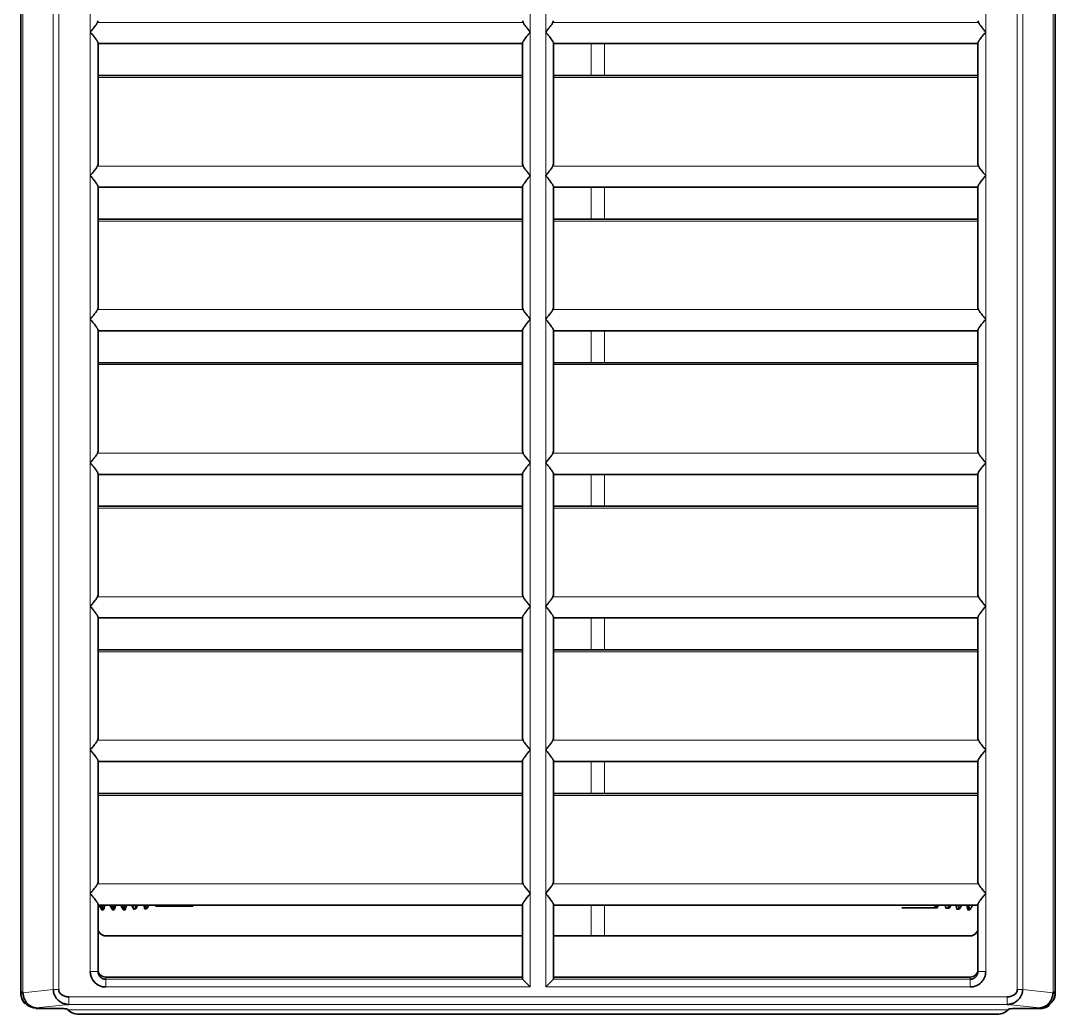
# Model space of a CAD drawing. Header units: inches. Extents: x -1096 to 3103, y -191 to 3207.
# Drawn here: x 294.7 to 361.7, y 1251.4 to 1315.7 of the extents above; entities that cross this region are included whole.
import ezdxf

# ---------------------------------------------------------------- set-up
doc = ezdxf.new("R2010")
doc.units = ezdxf.units.IN

msp = doc.modelspace()

# ---------------------------------------------------------------- linework, layer by layer
at = {"lineweight": 35}
for p, q in [((294.695, 1364.281), (294.695, 1252.808)), ((361.713, 1252.808), (361.713, 1364.281)), ((299.704, 1306.443), (299.704, 1314.3)), ((299.704, 1314.257), (327.204, 1314.257)), ((327.204, 1306.443), (327.204, 1314.3)), ((329.204, 1314.3), (329.204, 1306.443)), ((329.204, 1314.257), (356.704, 1314.257)), ((356.704, 1314.3), (356.704, 1306.443)), ((327.204, 1312.191), (299.704, 1312.191)), ((356.704, 1312.191), (329.204, 1312.191)), ((299.704, 1297.143), (299.704, 1305)), ((299.704, 1304.957), (327.204, 1304.957)), ((327.204, 1297.143), (327.204, 1305)), ((329.204, 1305), (329.204, 1297.143)), ((329.204, 1304.957), (356.704, 1304.957)), ((356.704, 1305), (356.704, 1297.143)), ((327.204, 1302.891), (299.704, 1302.891)), ((356.704, 1302.891), (329.204, 1302.891)), ((299.704, 1287.843), (299.704, 1295.7)), ((299.704, 1295.657), (327.204, 1295.657)), ((327.204, 1287.843), (327.204, 1295.7)), ((329.204, 1295.7), (329.204, 1287.843)), ((329.204, 1295.657), (356.704, 1295.657)), ((356.704, 1295.7), (356.704, 1287.843)), ((327.204, 1293.591), (299.704, 1293.591)), ((356.704, 1293.591), (329.204, 1293.591)), ((299.704, 1278.543), (299.704, 1286.4)), ((299.704, 1286.357), (327.204, 1286.357)), ((327.204, 1278.543), (327.204, 1286.4)), ((329.204, 1286.4), (329.204, 1278.543)), ((329.204, 1286.357), (356.704, 1286.357)), ((356.704, 1286.4), (356.704, 1278.543)), ((327.204, 1284.291), (299.704, 1284.291)), ((356.704, 1284.291), (329.204, 1284.291)), ((299.704, 1269.243), (299.704, 1277.1)), ((299.704, 1277.057), (327.204, 1277.057)), ((327.204, 1269.243), (327.204, 1277.1)), ((329.204, 1277.1), (329.204, 1269.243)), ((329.204, 1277.057), (356.704, 1277.057)), ((356.704, 1277.1), (356.704, 1269.243)), ((327.204, 1274.991), (299.704, 1274.991)), ((356.704, 1274.991), (329.204, 1274.991)), ((299.704, 1259.943), (299.704, 1267.8)), ((299.704, 1267.757), (327.204, 1267.757)), ((327.204, 1259.943), (327.204, 1267.8)), ((329.204, 1267.8), (329.204, 1259.943)), ((329.204, 1267.757), (356.704, 1267.757)), ((356.704, 1267.8), (356.704, 1259.943)), ((327.204, 1265.691), (299.704, 1265.691)), ((356.704, 1265.691), (329.204, 1265.691)), ((299.704, 1254.149), (299.704, 1258.5)), ((299.704, 1258.457), (327.204, 1258.457)), ((299.95, 1258.14), (300.052, 1258.14)), ((300.068, 1258.16), (300.075, 1258.182)), ((300.138, 1258.44), (300.152, 1258.457)), ((300.65, 1258.14), (300.752, 1258.14)), ((300.838, 1258.441), (300.852, 1258.457)), ((301.345, 1258.148), (301.453, 1258.148)), ((301.538, 1258.44), (301.552, 1258.457)), ((301.998, 1258.216), (302.162, 1258.216)), ((302.209, 1258.473), (302.241, 1258.444)), ((302.238, 1258.44), (302.252, 1258.457)), ((302.665, 1258.457), (302.738, 1258.186)), ((302.739, 1258.202), (302.841, 1258.202)), ((303.415, 1258.457), (303.423, 1258.427)), ((303.448, 1258.383), (303.423, 1258.428)), ((303.448, 1258.383), (303.551, 1258.383)), ((303.551, 1258.383), (305.864, 1258.383)), ((303.561, 1258.39), (303.6, 1258.457)), ((327.204, 1253.649), (327.204, 1258.5)), ((329.204, 1258.5), (329.204, 1253.649)), ((329.204, 1258.457), (356.704, 1258.457)), ((351.768, 1258.287), (353.972, 1258.287)), ((353.972, 1258.287), (354.074, 1258.287)), ((354.569, 1258.457), (354.573, 1258.453)), ((354.572, 1258.457), (354.634, 1258.23)), ((354.634, 1258.25), (354.828, 1258.25)), ((354.944, 1258.429), (354.961, 1258.457)), ((355.269, 1258.457), (355.273, 1258.453)), ((355.272, 1258.457), (355.35, 1258.168)), ((355.969, 1258.457), (355.972, 1258.454)), ((356.07, 1258.14), (356.172, 1258.14)), ((356.669, 1258.457), (356.672, 1258.454)), ((356.704, 1258.5), (356.704, 1254.149)), ((327.204, 1256.457), (300.204, 1256.457)), ((356.204, 1256.457), (329.204, 1256.457)), ((300.204, 1253.789), (327.204, 1253.789)), ((327.204, 1253.649), (327.204, 1253.649)), ((327.704, 1253.149), (327.204, 1253.649)), ((329.204, 1253.649), (328.704, 1253.149)), ((329.204, 1253.789), (356.204, 1253.789)), ((294.708, 1252.644), (294.718, 1252.587)), ((361.69, 1252.587), (361.7, 1252.644)), ((295.706, 1251.746), (297.458, 1251.746)), ((357.954, 1251.379), (298.454, 1251.379)), ((358.95, 1251.746), (360.702, 1251.746))]:
    msp.add_line(p, q, dxfattribs=at)
at = {"lineweight": 13}
for p, q in [((294.841, 1364.281), (294.841, 1252.808)), ((361.567, 1252.808), (361.567, 1364.281)), ((296.808, 1252.977), (296.808, 1349.812)), ((297.161, 1252.977), (297.161, 1349.812)), ((359.247, 1349.812), (359.247, 1252.977)), ((359.6, 1349.812), (359.6, 1252.977)), ((299.204, 1315.007), (299.204, 1324.307)), ((327.704, 1324.307), (327.704, 1315.007)), ((328.704, 1315.007), (328.704, 1324.307)), ((357.204, 1324.307), (357.204, 1315.007)), ((327.234, 1315.629), (299.674, 1315.629)), ((356.734, 1315.629), (329.174, 1315.629)), ((299.204, 1305.707), (299.204, 1315.007)), ((327.704, 1315.007), (327.704, 1305.707)), ((328.704, 1305.707), (328.704, 1315.007)), ((357.204, 1315.007), (357.204, 1305.707)), ((331.641, 1312.19), (331.641, 1314.256)), ((332.507, 1314.257), (332.507, 1312.19)), ((327.204, 1312.062), (299.704, 1312.062)), ((356.704, 1312.062), (329.204, 1312.062)), ((327.234, 1306.329), (299.674, 1306.329)), ((356.734, 1306.329), (329.174, 1306.329)), ((299.204, 1296.407), (299.204, 1305.707)), ((327.704, 1305.707), (327.704, 1296.407)), ((328.704, 1296.407), (328.704, 1305.707)), ((357.204, 1305.707), (357.204, 1296.407)), ((331.641, 1302.889), (331.641, 1304.957)), ((332.507, 1304.957), (332.507, 1302.89)), ((327.204, 1302.762), (299.704, 1302.762)), ((356.704, 1302.762), (329.204, 1302.762)), ((327.234, 1297.029), (299.674, 1297.029)), ((356.734, 1297.029), (329.174, 1297.029)), ((299.204, 1287.107), (299.204, 1296.407)), ((327.704, 1296.407), (327.704, 1287.107)), ((328.704, 1287.107), (328.704, 1296.407)), ((357.204, 1296.407), (357.204, 1287.107)), ((331.641, 1293.592), (331.641, 1295.658)), ((332.507, 1295.658), (332.507, 1293.592)), ((327.204, 1293.462), (299.704, 1293.462)), ((356.704, 1293.462), (329.204, 1293.462)), ((327.234, 1287.729), (299.674, 1287.729)), ((356.734, 1287.729), (329.174, 1287.729)), ((299.204, 1277.807), (299.204, 1287.107)), ((327.704, 1287.107), (327.704, 1277.807)), ((328.704, 1277.807), (328.704, 1287.107)), ((357.204, 1287.107), (357.204, 1277.807)), ((331.641, 1284.291), (331.641, 1286.358)), ((332.507, 1286.358), (332.507, 1284.292)), ((327.204, 1284.162), (299.704, 1284.162)), ((356.704, 1284.162), (329.204, 1284.162)), ((327.234, 1278.429), (299.674, 1278.429)), ((356.734, 1278.429), (329.174, 1278.429)), ((299.204, 1268.507), (299.204, 1277.807)), ((327.704, 1277.807), (327.704, 1268.507)), ((328.704, 1268.507), (328.704, 1277.807)), ((357.204, 1277.807), (357.204, 1268.507)), ((331.641, 1274.992), (331.641, 1277.058)), ((332.507, 1277.058), (332.507, 1274.992)), ((327.204, 1274.862), (299.704, 1274.862)), ((356.704, 1274.862), (329.204, 1274.862)), ((327.234, 1269.129), (299.674, 1269.129)), ((356.734, 1269.129), (329.174, 1269.129)), ((299.204, 1268.507), (299.204, 1259.207)), ((327.704, 1268.507), (327.704, 1259.207)), ((328.704, 1259.207), (328.704, 1268.507)), ((357.204, 1268.507), (357.204, 1259.207)), ((331.641, 1265.691), (331.641, 1267.758)), ((332.507, 1267.758), (332.507, 1265.692)), ((327.204, 1265.562), (299.704, 1265.562)), ((356.704, 1265.562), (329.204, 1265.562)), ((327.234, 1259.829), (299.674, 1259.829)), ((356.734, 1259.829), (329.174, 1259.829)), ((299.204, 1259.207), (299.204, 1254.149)), ((327.704, 1259.207), (327.704, 1253.149)), ((328.704, 1253.149), (328.704, 1259.207)), ((357.204, 1259.207), (357.204, 1254.149)), ((331.641, 1256.459), (331.641, 1258.458)), ((332.507, 1258.459), (332.507, 1256.458)), ((299.204, 1254.149), (299.704, 1254.149)), ((357.204, 1254.149), (356.704, 1254.149)), ((300.204, 1253.649), (300.204, 1253.789)), ((327.204, 1253.649), (300.204, 1253.649)), ((300.204, 1253.149), (300.204, 1253.649)), ((356.204, 1253.649), (329.204, 1253.649)), ((356.204, 1253.649), (356.204, 1253.789)), ((356.204, 1253.149), (356.204, 1253.649)), ((296.808, 1252.977), (294.843, 1252.77)), ((296.808, 1252.977), (297.161, 1252.977)), ((327.704, 1253.149), (300.204, 1253.149)), ((356.204, 1253.149), (328.704, 1253.149)), ((359.6, 1252.977), (359.247, 1252.977)), ((361.565, 1252.77), (359.6, 1252.977)), ((297.816, 1252.014), (295.698, 1251.791)), ((358.592, 1252.511), (297.816, 1252.511)), ((297.816, 1252.014), (297.816, 1252.511)), ((358.592, 1252.014), (297.816, 1252.014)), ((358.592, 1252.014), (358.592, 1252.511)), ((360.71, 1251.791), (358.592, 1252.014)), ((295.698, 1251.791), (295.706, 1251.746)), ((358.663, 1251.674), (297.745, 1251.674)), ((360.71, 1251.791), (360.702, 1251.746))]:
    msp.add_line(p, q, dxfattribs=at)
at = {"lineweight": 35}
for centre, radius, start, end in [((300.204, 1256.957), 0.5, 180, 270), ((356.204, 1256.957), 0.5, 270, 0), ((300.204, 1254.149), 1, 179.99615, 269.99512), ((356.204, 1254.149), 1, 270.00382, 0.0049), ((298.454, 1252.379), 1, 220.65609, 270), ((357.954, 1252.379), 1, 270, 319.34391)]:
    msp.add_arc(centre, radius, start, end, dxfattribs=at)
for centre, major_axis, ratio, start_param, end_param in [((299.204, 1315.743), (0.5, 0), 0.674509, 5.937555, 6.283185), ((327.704, 1315.743), (0.5, 0), 0.674509, 3.141593, 3.487223), ((328.704, 1315.743), (-0.5, 0), 0.674509, 2.795963, 3.141593), ((357.204, 1315.743), (0.5, 0), 0.674509, 3.141593, 3.487223), ((299.204, 1306.443), (0.5, 0), 0.674509, 5.937555, 6.283185), ((327.704, 1306.443), (-0.5, 0), 0.674509, 0, 0.34563), ((328.704, 1306.443), (0.5, 0), 0.674509, 5.937555, 6.283185), ((357.204, 1306.443), (0.5, 0), 0.674509, 3.141593, 3.487223), ((299.204, 1297.143), (0.5, 0), 0.674509, 5.937555, 6.283185), ((327.704, 1297.143), (-0.5, 0), 0.674509, 0, 0.34563), ((328.704, 1297.143), (0.5, 0), 0.674509, 5.937555, 6.283185), ((357.204, 1297.143), (-0.5, 0), 0.674509, 0, 0.34563), ((299.204, 1287.843), (0.5, 0), 0.674509, 5.937555, 6.283185), ((327.704, 1287.843), (-0.5, 0), 0.674509, 0, 0.34563), ((328.704, 1287.843), (-0.5, 0), 0.674509, 2.795963, 3.141593), ((357.204, 1287.843), (0.5, 0), 0.674509, 3.141593, 3.487223), ((299.204, 1278.543), (0.5, 0), 0.674509, 5.937555, 6.283185), ((327.704, 1278.543), (-0.5, 0), 0.674509, 0, 0.34563), ((328.704, 1278.543), (0.5, 0), 0.674509, 5.937555, 6.283185), ((357.204, 1278.543), (0.5, 0), 0.674509, 3.141593, 3.487223), ((299.204, 1269.243), (-0.5, 0), 0.674509, 2.795963, 3.141593), ((327.704, 1269.243), (-0.5, 0), 0.674509, 0, 0.34563), ((328.704, 1269.243), (-0.5, 0), 0.674509, 2.795963, 3.141593), ((357.204, 1269.243), (0.5, 0), 0.674509, 3.141593, 3.487223), ((299.204, 1259.943), (0.5, 0), 0.674509, 5.937555, 6.283185), ((327.704, 1259.943), (0.5, 0), 0.674509, 3.141593, 3.487223), ((328.704, 1259.943), (-0.5, 0), 0.674509, 2.795963, 3.141593), ((357.204, 1259.943), (0.5, 0), 0.674509, 3.141593, 3.487223), ((300.204, 1254.289), (0, 0.5), 0.999848, 1.570796, 3.141593), ((356.204, 1254.289), (0, 0.5), 0.999848, 3.141593, 4.712389), ((328.704, 1253.649), (0.5, 0), 0.017452, 6.265734, 6.283185), ((295.704, 1252.751), (0.165, -0.992), 0.994372, 4.546903, 5.299574), ((297.868, 1253.014), (-0.705, -0.074), 0.70517, 6.209166, 7.705915), ((358.54, 1253.014), (-0.705, 0.074), 0.705146, 1.718713, 3.215557), ((360.704, 1252.751), (-0.165, -0.992), 0.994372, 1.237811, 1.736283), ((360.704, 1252.751), (-0.165, -0.992), 0.994372, 0.163662, 0.840086), ((297.458, 1251.719), (0.25, 0), 0.105104, 0.017453, 1.570796), ((358.95, 1251.719), (0.25, 0), 0.105104, 1.570796, 3.124139)]:
    msp.add_ellipse(centre, major_axis=major_axis, ratio=ratio, start_param=start_param, end_param=end_param, dxfattribs=at)
for points, degree in [([(299.674, 1315.629), (299.669, 1315.618), (299.655, 1315.595), (299.629, 1315.554), (299.597, 1315.507), (299.558, 1315.452), (299.512, 1315.391), (299.46, 1315.325), (299.403, 1315.252), (299.34, 1315.174), (299.273, 1315.091), (299.227, 1315.035), (299.204, 1315.007)], 3), ([(327.704, 1315.007), (327.681, 1315.035), (327.636, 1315.091), (327.569, 1315.173), (327.506, 1315.251), (327.448, 1315.324), (327.396, 1315.392), (327.35, 1315.452), (327.311, 1315.506), (327.279, 1315.554), (327.253, 1315.595), (327.239, 1315.618), (327.234, 1315.629)], 3), ([(329.174, 1315.629), (329.169, 1315.618), (329.155, 1315.595), (329.129, 1315.554), (329.097, 1315.506), (329.058, 1315.452), (329.012, 1315.392), (328.96, 1315.324), (328.902, 1315.251), (328.839, 1315.173), (328.772, 1315.091), (328.727, 1315.035), (328.704, 1315.007)], 3), ([(357.204, 1315.007), (357.181, 1315.035), (357.135, 1315.091), (357.068, 1315.174), (357.005, 1315.252), (356.948, 1315.325), (356.896, 1315.391), (356.85, 1315.452), (356.811, 1315.507), (356.779, 1315.554), (356.753, 1315.595), (356.739, 1315.618), (356.734, 1315.629)], 3), ([(299.204, 1315.007), (299.227, 1314.979), (299.273, 1314.923), (299.342, 1314.838), (299.407, 1314.757), (299.467, 1314.681), (299.52, 1314.613), (299.565, 1314.552), (299.604, 1314.497), (299.637, 1314.45), (299.662, 1314.409), (299.681, 1314.374), (299.694, 1314.344), (299.702, 1314.319), (299.704, 1314.306), (299.704, 1314.3)], 3), ([(327.704, 1315.007), (327.68, 1314.978), (327.633, 1314.92), (327.564, 1314.835), (327.499, 1314.754), (327.439, 1314.679), (327.386, 1314.61), (327.34, 1314.549), (327.302, 1314.494), (327.27, 1314.447), (327.245, 1314.407), (327.226, 1314.372), (327.213, 1314.343), (327.206, 1314.319), (327.204, 1314.306), (327.204, 1314.3)], 3), ([(328.704, 1315.007), (328.728, 1314.978), (328.775, 1314.92), (328.844, 1314.835), (328.909, 1314.754), (328.969, 1314.679), (329.022, 1314.61), (329.068, 1314.549), (329.106, 1314.494), (329.138, 1314.447), (329.163, 1314.407), (329.182, 1314.372), (329.195, 1314.343), (329.202, 1314.319), (329.204, 1314.306), (329.204, 1314.3)], 3), ([(356.704, 1314.3), (356.704, 1314.306), (356.706, 1314.319), (356.713, 1314.344), (356.727, 1314.373), (356.746, 1314.408), (356.771, 1314.449), (356.803, 1314.497), (356.842, 1314.551), (356.888, 1314.613), (356.941, 1314.681), (357, 1314.756), (357.066, 1314.838), (357.135, 1314.923), (357.181, 1314.979), (357.204, 1315.007)], 3), ([(299.674, 1306.329), (299.669, 1306.318), (299.655, 1306.295), (299.629, 1306.254), (299.597, 1306.207), (299.558, 1306.152), (299.512, 1306.091), (299.46, 1306.025), (299.403, 1305.952), (299.34, 1305.874), (299.273, 1305.791), (299.227, 1305.735), (299.204, 1305.707)], 3), ([(327.704, 1305.707), (327.681, 1305.735), (327.636, 1305.791), (327.569, 1305.873), (327.506, 1305.951), (327.448, 1306.024), (327.396, 1306.092), (327.35, 1306.152), (327.311, 1306.206), (327.279, 1306.254), (327.253, 1306.295), (327.239, 1306.318), (327.234, 1306.329)], 3), ([(329.174, 1306.329), (329.169, 1306.318), (329.155, 1306.295), (329.129, 1306.254), (329.097, 1306.206), (329.058, 1306.152), (329.012, 1306.092), (328.96, 1306.024), (328.902, 1305.951), (328.839, 1305.873), (328.772, 1305.791), (328.727, 1305.735), (328.704, 1305.707)], 3), ([(357.204, 1305.707), (357.181, 1305.735), (357.135, 1305.791), (357.068, 1305.874), (357.005, 1305.952), (356.948, 1306.025), (356.896, 1306.091), (356.85, 1306.152), (356.811, 1306.207), (356.779, 1306.254), (356.753, 1306.295), (356.739, 1306.318), (356.734, 1306.329)], 3), ([(299.204, 1305.707), (299.227, 1305.679), (299.273, 1305.623), (299.342, 1305.538), (299.407, 1305.457), (299.467, 1305.381), (299.52, 1305.313), (299.565, 1305.252), (299.604, 1305.197), (299.637, 1305.15), (299.662, 1305.109), (299.681, 1305.074), (299.694, 1305.044), (299.702, 1305.019), (299.704, 1305.006), (299.704, 1305)], 3), ([(327.704, 1305.707), (327.68, 1305.678), (327.633, 1305.62), (327.564, 1305.535), (327.499, 1305.454), (327.439, 1305.379), (327.386, 1305.31), (327.34, 1305.249), (327.302, 1305.194), (327.27, 1305.147), (327.245, 1305.107), (327.226, 1305.072), (327.213, 1305.043), (327.206, 1305.019), (327.204, 1305.006), (327.204, 1305)], 3), ([(328.704, 1305.707), (328.728, 1305.678), (328.775, 1305.62), (328.844, 1305.535), (328.909, 1305.454), (328.969, 1305.379), (329.022, 1305.31), (329.068, 1305.249), (329.106, 1305.194), (329.138, 1305.147), (329.163, 1305.107), (329.182, 1305.072), (329.195, 1305.043), (329.202, 1305.019), (329.204, 1305.006), (329.204, 1305)], 3), ([(356.704, 1305), (356.704, 1305.006), (356.706, 1305.019), (356.713, 1305.044), (356.727, 1305.073), (356.746, 1305.108), (356.771, 1305.149), (356.803, 1305.197), (356.842, 1305.251), (356.888, 1305.313), (356.941, 1305.381), (357, 1305.456), (357.066, 1305.538), (357.135, 1305.623), (357.181, 1305.679), (357.204, 1305.707)], 3), ([(299.674, 1297.029), (299.669, 1297.018), (299.655, 1296.995), (299.629, 1296.954), (299.597, 1296.907), (299.558, 1296.852), (299.512, 1296.791), (299.46, 1296.725), (299.403, 1296.652), (299.34, 1296.574), (299.273, 1296.491), (299.227, 1296.435), (299.204, 1296.407)], 3), ([(327.704, 1296.407), (327.681, 1296.435), (327.636, 1296.491), (327.569, 1296.573), (327.506, 1296.651), (327.448, 1296.724), (327.396, 1296.792), (327.35, 1296.852), (327.311, 1296.906), (327.279, 1296.954), (327.253, 1296.995), (327.239, 1297.018), (327.234, 1297.029)], 3), ([(329.174, 1297.029), (329.169, 1297.018), (329.155, 1296.995), (329.129, 1296.954), (329.097, 1296.906), (329.058, 1296.852), (329.012, 1296.792), (328.96, 1296.724), (328.902, 1296.651), (328.839, 1296.573), (328.772, 1296.491), (328.727, 1296.435), (328.704, 1296.407)], 3), ([(357.204, 1296.407), (357.181, 1296.435), (357.135, 1296.491), (357.068, 1296.574), (357.005, 1296.652), (356.948, 1296.725), (356.896, 1296.791), (356.85, 1296.852), (356.811, 1296.907), (356.779, 1296.954), (356.753, 1296.995), (356.739, 1297.018), (356.734, 1297.029)], 3), ([(299.204, 1296.407), (299.227, 1296.379), (299.273, 1296.323), (299.342, 1296.238), (299.407, 1296.157), (299.467, 1296.081), (299.52, 1296.013), (299.565, 1295.952), (299.604, 1295.897), (299.637, 1295.85), (299.662, 1295.809), (299.681, 1295.774), (299.694, 1295.744), (299.702, 1295.719), (299.704, 1295.706), (299.704, 1295.7)], 3), ([(327.704, 1296.407), (327.68, 1296.378), (327.633, 1296.32), (327.564, 1296.235), (327.499, 1296.154), (327.439, 1296.079), (327.386, 1296.01), (327.34, 1295.949), (327.302, 1295.894), (327.27, 1295.847), (327.245, 1295.807), (327.226, 1295.772), (327.213, 1295.743), (327.206, 1295.719), (327.204, 1295.706), (327.204, 1295.7)], 3), ([(328.704, 1296.407), (328.728, 1296.378), (328.775, 1296.32), (328.844, 1296.235), (328.909, 1296.154), (328.969, 1296.079), (329.022, 1296.01), (329.068, 1295.949), (329.106, 1295.894), (329.138, 1295.847), (329.163, 1295.807), (329.182, 1295.772), (329.195, 1295.743), (329.202, 1295.719), (329.204, 1295.706), (329.204, 1295.7)], 3), ([(356.704, 1295.7), (356.704, 1295.706), (356.706, 1295.719), (356.713, 1295.744), (356.727, 1295.773), (356.746, 1295.808), (356.771, 1295.849), (356.803, 1295.897), (356.842, 1295.951), (356.888, 1296.013), (356.941, 1296.081), (357, 1296.156), (357.066, 1296.238), (357.135, 1296.323), (357.181, 1296.379), (357.204, 1296.407)], 3), ([(299.674, 1287.729), (299.669, 1287.718), (299.655, 1287.695), (299.629, 1287.654), (299.597, 1287.607), (299.558, 1287.552), (299.512, 1287.491), (299.46, 1287.425), (299.403, 1287.352), (299.34, 1287.274), (299.273, 1287.191), (299.227, 1287.135), (299.204, 1287.107)], 3), ([(327.704, 1287.107), (327.681, 1287.135), (327.636, 1287.191), (327.569, 1287.273), (327.506, 1287.351), (327.448, 1287.424), (327.396, 1287.492), (327.35, 1287.552), (327.311, 1287.606), (327.279, 1287.654), (327.253, 1287.695), (327.239, 1287.718), (327.234, 1287.729)], 3), ([(329.174, 1287.729), (329.169, 1287.718), (329.155, 1287.695), (329.129, 1287.654), (329.097, 1287.606), (329.058, 1287.552), (329.012, 1287.492), (328.96, 1287.424), (328.902, 1287.351), (328.839, 1287.273), (328.772, 1287.191), (328.727, 1287.135), (328.704, 1287.107)], 3), ([(357.204, 1287.107), (357.181, 1287.135), (357.135, 1287.191), (357.068, 1287.274), (357.005, 1287.352), (356.948, 1287.425), (356.896, 1287.491), (356.85, 1287.552), (356.811, 1287.607), (356.779, 1287.654), (356.753, 1287.695), (356.739, 1287.718), (356.734, 1287.729)], 3), ([(299.204, 1287.107), (299.227, 1287.079), (299.273, 1287.023), (299.342, 1286.938), (299.407, 1286.857), (299.467, 1286.781), (299.52, 1286.713), (299.565, 1286.652), (299.604, 1286.597), (299.637, 1286.55), (299.662, 1286.509), (299.681, 1286.474), (299.694, 1286.444), (299.702, 1286.419), (299.704, 1286.406), (299.704, 1286.4)], 3), ([(327.704, 1287.107), (327.68, 1287.078), (327.633, 1287.02), (327.564, 1286.935), (327.499, 1286.854), (327.439, 1286.779), (327.386, 1286.71), (327.34, 1286.649), (327.302, 1286.594), (327.27, 1286.547), (327.245, 1286.507), (327.226, 1286.472), (327.213, 1286.443), (327.206, 1286.419), (327.204, 1286.406), (327.204, 1286.4)], 3), ([(328.704, 1287.107), (328.728, 1287.078), (328.775, 1287.02), (328.844, 1286.935), (328.909, 1286.854), (328.969, 1286.779), (329.022, 1286.71), (329.068, 1286.649), (329.106, 1286.594), (329.138, 1286.547), (329.163, 1286.507), (329.182, 1286.472), (329.195, 1286.443), (329.202, 1286.419), (329.204, 1286.406), (329.204, 1286.4)], 3), ([(356.704, 1286.4), (356.704, 1286.406), (356.706, 1286.419), (356.713, 1286.444), (356.727, 1286.473), (356.746, 1286.508), (356.771, 1286.549), (356.803, 1286.597), (356.842, 1286.651), (356.888, 1286.713), (356.941, 1286.781), (357, 1286.856), (357.066, 1286.938), (357.135, 1287.023), (357.181, 1287.079), (357.204, 1287.107)], 3), ([(299.674, 1278.429), (299.669, 1278.418), (299.655, 1278.395), (299.629, 1278.354), (299.597, 1278.307), (299.558, 1278.252), (299.512, 1278.191), (299.46, 1278.125), (299.403, 1278.052), (299.34, 1277.974), (299.273, 1277.891), (299.227, 1277.835), (299.204, 1277.807)], 3), ([(327.704, 1277.807), (327.681, 1277.835), (327.636, 1277.891), (327.569, 1277.973), (327.506, 1278.051), (327.448, 1278.124), (327.396, 1278.192), (327.35, 1278.252), (327.311, 1278.306), (327.279, 1278.354), (327.253, 1278.395), (327.239, 1278.418), (327.234, 1278.429)], 3), ([(329.174, 1278.429), (329.169, 1278.418), (329.155, 1278.395), (329.129, 1278.354), (329.097, 1278.306), (329.058, 1278.252), (329.012, 1278.192), (328.96, 1278.124), (328.902, 1278.051), (328.839, 1277.973), (328.772, 1277.891), (328.727, 1277.835), (328.704, 1277.807)], 3), ([(357.204, 1277.807), (357.181, 1277.835), (357.135, 1277.891), (357.068, 1277.974), (357.005, 1278.052), (356.948, 1278.125), (356.896, 1278.191), (356.85, 1278.252), (356.811, 1278.307), (356.779, 1278.354), (356.753, 1278.395), (356.739, 1278.418), (356.734, 1278.429)], 3), ([(299.204, 1277.807), (299.227, 1277.779), (299.273, 1277.723), (299.342, 1277.638), (299.407, 1277.557), (299.467, 1277.481), (299.52, 1277.413), (299.565, 1277.352), (299.604, 1277.297), (299.637, 1277.25), (299.662, 1277.209), (299.681, 1277.174), (299.694, 1277.144), (299.702, 1277.119), (299.704, 1277.106), (299.704, 1277.1)], 3), ([(327.704, 1277.807), (327.68, 1277.778), (327.633, 1277.72), (327.564, 1277.635), (327.499, 1277.554), (327.439, 1277.479), (327.386, 1277.41), (327.34, 1277.349), (327.302, 1277.294), (327.27, 1277.247), (327.245, 1277.207), (327.226, 1277.172), (327.213, 1277.143), (327.206, 1277.119), (327.204, 1277.106), (327.204, 1277.1)], 3), ([(328.704, 1277.807), (328.728, 1277.778), (328.775, 1277.72), (328.844, 1277.635), (328.909, 1277.554), (328.969, 1277.479), (329.022, 1277.41), (329.068, 1277.349), (329.106, 1277.294), (329.138, 1277.247), (329.163, 1277.207), (329.182, 1277.172), (329.195, 1277.143), (329.202, 1277.119), (329.204, 1277.106), (329.204, 1277.1)], 3), ([(356.704, 1277.1), (356.704, 1277.106), (356.706, 1277.119), (356.713, 1277.144), (356.727, 1277.173), (356.746, 1277.208), (356.771, 1277.249), (356.803, 1277.297), (356.842, 1277.351), (356.888, 1277.413), (356.941, 1277.481), (357, 1277.556), (357.066, 1277.638), (357.135, 1277.723), (357.181, 1277.779), (357.204, 1277.807)], 3), ([(299.674, 1269.129), (299.669, 1269.118), (299.655, 1269.095), (299.629, 1269.054), (299.597, 1269.007), (299.558, 1268.952), (299.512, 1268.891), (299.46, 1268.825), (299.403, 1268.752), (299.34, 1268.674), (299.273, 1268.591), (299.227, 1268.535), (299.204, 1268.507)], 3), ([(327.704, 1268.507), (327.681, 1268.535), (327.636, 1268.591), (327.569, 1268.673), (327.506, 1268.751), (327.448, 1268.824), (327.396, 1268.892), (327.35, 1268.952), (327.311, 1269.006), (327.279, 1269.054), (327.253, 1269.095), (327.239, 1269.118), (327.234, 1269.129)], 3), ([(329.174, 1269.129), (329.169, 1269.118), (329.155, 1269.095), (329.129, 1269.054), (329.097, 1269.006), (329.058, 1268.952), (329.012, 1268.892), (328.96, 1268.824), (328.902, 1268.751), (328.839, 1268.673), (328.772, 1268.591), (328.727, 1268.535), (328.704, 1268.507)], 3), ([(357.204, 1268.507), (357.181, 1268.535), (357.135, 1268.591), (357.068, 1268.674), (357.005, 1268.752), (356.948, 1268.825), (356.896, 1268.891), (356.85, 1268.952), (356.811, 1269.007), (356.779, 1269.054), (356.753, 1269.095), (356.739, 1269.118), (356.734, 1269.129)], 3), ([(299.204, 1268.507), (299.227, 1268.479), (299.273, 1268.423), (299.342, 1268.338), (299.407, 1268.257), (299.467, 1268.181), (299.52, 1268.113), (299.565, 1268.052), (299.604, 1267.997), (299.637, 1267.95), (299.662, 1267.909), (299.681, 1267.874), (299.694, 1267.844), (299.702, 1267.819), (299.704, 1267.806), (299.704, 1267.8)], 3), ([(327.704, 1268.507), (327.68, 1268.478), (327.633, 1268.42), (327.564, 1268.335), (327.499, 1268.254), (327.439, 1268.179), (327.386, 1268.11), (327.34, 1268.049), (327.302, 1267.994), (327.27, 1267.947), (327.245, 1267.907), (327.226, 1267.872), (327.213, 1267.843), (327.206, 1267.819), (327.204, 1267.806), (327.204, 1267.8)], 3), ([(328.704, 1268.507), (328.728, 1268.478), (328.775, 1268.42), (328.844, 1268.335), (328.909, 1268.254), (328.969, 1268.179), (329.022, 1268.11), (329.068, 1268.049), (329.106, 1267.994), (329.138, 1267.947), (329.163, 1267.907), (329.182, 1267.872), (329.195, 1267.843), (329.202, 1267.819), (329.204, 1267.806), (329.204, 1267.8)], 3), ([(356.704, 1267.8), (356.704, 1267.806), (356.706, 1267.819), (356.713, 1267.844), (356.727, 1267.873), (356.746, 1267.908), (356.771, 1267.949), (356.803, 1267.997), (356.842, 1268.051), (356.888, 1268.113), (356.941, 1268.181), (357, 1268.256), (357.066, 1268.338), (357.135, 1268.423), (357.181, 1268.479), (357.204, 1268.507)], 3), ([(299.674, 1259.829), (299.669, 1259.818), (299.655, 1259.795), (299.629, 1259.754), (299.597, 1259.706), (299.558, 1259.652), (299.512, 1259.592), (299.46, 1259.524), (299.402, 1259.451), (299.339, 1259.373), (299.272, 1259.291), (299.227, 1259.235), (299.204, 1259.207)], 3), ([(327.704, 1259.207), (327.681, 1259.235), (327.636, 1259.291), (327.569, 1259.373), (327.506, 1259.451), (327.448, 1259.524), (327.396, 1259.592), (327.35, 1259.652), (327.311, 1259.706), (327.279, 1259.754), (327.253, 1259.795), (327.239, 1259.818), (327.234, 1259.829)], 3), ([(329.174, 1259.829), (329.169, 1259.818), (329.155, 1259.795), (329.129, 1259.754), (329.097, 1259.706), (329.058, 1259.652), (329.012, 1259.592), (328.96, 1259.524), (328.902, 1259.451), (328.839, 1259.373), (328.772, 1259.291), (328.727, 1259.235), (328.704, 1259.207)], 3), ([(357.204, 1259.207), (357.181, 1259.235), (357.135, 1259.291), (357.068, 1259.374), (357.005, 1259.452), (356.948, 1259.525), (356.896, 1259.591), (356.85, 1259.652), (356.811, 1259.707), (356.779, 1259.754), (356.753, 1259.795), (356.739, 1259.818), (356.734, 1259.829)], 3), ([(299.204, 1259.207), (299.228, 1259.178), (299.275, 1259.12), (299.344, 1259.035), (299.409, 1258.954), (299.469, 1258.879), (299.522, 1258.81), (299.568, 1258.749), (299.606, 1258.694), (299.638, 1258.647), (299.663, 1258.607), (299.682, 1258.572), (299.695, 1258.543), (299.702, 1258.519), (299.704, 1258.506), (299.704, 1258.5)], 3), ([(327.704, 1259.207), (327.68, 1259.178), (327.633, 1259.12), (327.564, 1259.035), (327.499, 1258.954), (327.439, 1258.879), (327.386, 1258.81), (327.34, 1258.749), (327.302, 1258.694), (327.27, 1258.647), (327.245, 1258.607), (327.226, 1258.572), (327.213, 1258.543), (327.206, 1258.519), (327.204, 1258.506), (327.204, 1258.5)], 3), ([(328.704, 1259.207), (328.728, 1259.178), (328.775, 1259.12), (328.844, 1259.035), (328.909, 1258.954), (328.969, 1258.879), (329.022, 1258.81), (329.068, 1258.749), (329.106, 1258.694), (329.138, 1258.647), (329.163, 1258.607), (329.182, 1258.572), (329.195, 1258.543), (329.202, 1258.519), (329.204, 1258.506), (329.204, 1258.5)], 3), ([(356.704, 1258.5), (356.704, 1258.506), (356.706, 1258.519), (356.713, 1258.544), (356.727, 1258.573), (356.746, 1258.608), (356.771, 1258.649), (356.803, 1258.697), (356.842, 1258.751), (356.888, 1258.813), (356.941, 1258.881), (357, 1258.956), (357.066, 1259.038), (357.135, 1259.123), (357.181, 1259.179), (357.204, 1259.207)], 3), ([(299.761, 1258.457), (299.853, 1258.299), (299.944, 1258.14)], 2), ([(300.073, 1258.174), (300.111, 1258.314), (300.149, 1258.454)], 2), ([(300.461, 1258.457), (300.552, 1258.299), (300.644, 1258.141)], 2), ([(300.773, 1258.174), (300.811, 1258.314), (300.849, 1258.454)], 2), ([(301.16, 1258.457), (301.253, 1258.299), (301.344, 1258.14)], 2), ([(301.86, 1258.457), (301.952, 1258.299), (302.044, 1258.141)], 2), ([(302.249, 1258.455), (302.223, 1258.377), (302.193, 1258.298), (302.162, 1258.22)], 3), ([(302.86, 1258.202), (302.934, 1258.33), (303.008, 1258.457)], 2), ([(353.868, 1258.457), (353.914, 1258.377), (353.961, 1258.296)], 2), ([(354.097, 1258.327), (354.115, 1258.392), (354.133, 1258.457)], 2), ([(355.49, 1258.184), (355.443, 1258.186), (355.395, 1258.189), (355.347, 1258.193)], 3), ([(355.489, 1258.184), (355.522, 1258.227), (355.553, 1258.271), (355.579, 1258.316)], 3), ([(355.579, 1258.315), (355.62, 1258.386), (355.661, 1258.457)], 2), ([(355.971, 1258.457), (356.01, 1258.316), (356.049, 1258.174)], 2), ([(356.178, 1258.141), (356.269, 1258.299), (356.361, 1258.457)], 2), ([(356.671, 1258.457), (356.688, 1258.398), (356.704, 1258.338)], 2), ([(300.204, 1253.649), (300.189, 1253.649), (300.158, 1253.651), (300.112, 1253.657), (300.067, 1253.668), (300.023, 1253.682), (299.981, 1253.701), (299.941, 1253.723), (299.903, 1253.749), (299.867, 1253.779), (299.834, 1253.811), (299.805, 1253.847), (299.779, 1253.885), (299.756, 1253.925), (299.737, 1253.967), (299.723, 1254.011), (299.712, 1254.056), (299.705, 1254.103), (299.704, 1254.134), (299.704, 1254.149)], 3), ([(356.704, 1254.149), (356.704, 1254.134), (356.703, 1254.103), (356.696, 1254.058), (356.686, 1254.012), (356.671, 1253.969), (356.652, 1253.926), (356.63, 1253.886), (356.604, 1253.848), (356.574, 1253.812), (356.542, 1253.78), (356.506, 1253.75), (356.468, 1253.724), (356.428, 1253.701), (356.386, 1253.683), (356.342, 1253.668), (356.297, 1253.657), (356.251, 1253.651), (356.22, 1253.649), (356.204, 1253.649)], 3), ([(297.816, 1252.014), (297.78, 1252.015), (297.708, 1252.021), (297.604, 1252.04), (297.503, 1252.068), (297.407, 1252.105), (297.317, 1252.151), (297.233, 1252.203), (297.156, 1252.262), (297.086, 1252.327), (297.023, 1252.397), (296.968, 1252.471), (296.921, 1252.549), (296.882, 1252.63), (296.851, 1252.714), (296.827, 1252.801), (296.813, 1252.889), (296.808, 1252.948), (296.808, 1252.977)], 3), ([(359.6, 1252.977), (359.6, 1252.948), (359.595, 1252.89), (359.581, 1252.804), (359.559, 1252.718), (359.528, 1252.634), (359.489, 1252.553), (359.442, 1252.474), (359.387, 1252.4), (359.324, 1252.329), (359.254, 1252.264), (359.176, 1252.204), (359.092, 1252.151), (359.001, 1252.105), (358.904, 1252.068), (358.803, 1252.04), (358.699, 1252.021), (358.628, 1252.015), (358.592, 1252.014)], 3), ([(360.71, 1251.791), (360.737, 1251.793), (360.792, 1251.8), (360.872, 1251.819), (360.951, 1251.846), (361.027, 1251.882), (361.1, 1251.925), (361.17, 1251.976), (361.235, 1252.034), (361.296, 1252.098), (361.352, 1252.168), (361.402, 1252.243), (361.446, 1252.322), (361.483, 1252.405), (361.514, 1252.491), (361.539, 1252.581), (361.557, 1252.675), (361.563, 1252.738), (361.565, 1252.77)], 3), ([(360.71, 1251.791), (360.742, 1251.792), (360.806, 1251.796), (360.899, 1251.812), (360.991, 1251.836), (361.08, 1251.868), (361.166, 1251.908), (361.248, 1251.956), (361.324, 1252.011), (361.396, 1252.072), (361.461, 1252.139), (361.519, 1252.212), (361.57, 1252.289), (361.615, 1252.371), (361.651, 1252.455), (361.679, 1252.544), (361.7, 1252.637), (361.708, 1252.701), (361.71, 1252.733)], 3)]:
    msp.add_open_spline(points, degree=degree, dxfattribs=at)
for points, knots in [([(299.888, 1258.442), (299.889, 1258.434), (299.89, 1258.427), (299.892, 1258.406), (299.893, 1258.393), (299.896, 1258.369), (299.898, 1258.357), (299.902, 1258.323), (299.905, 1258.302), (299.913, 1258.245), (299.919, 1258.215), (299.927, 1258.18), (299.93, 1258.17), (299.936, 1258.155), (299.939, 1258.149), (299.945, 1258.142), (299.947, 1258.14), (299.95, 1258.14)], [0, 0, 0, 0, 0.040287, 0.040287, 0.109272, 0.109272, 0.178256, 0.178256, 0.316225, 0.316225, 0.592163, 0.592163, 0.730132, 0.730132, 0.868102, 0.868102, 1, 1, 1, 1]), ([(299.989, 1258.45), (299.99, 1258.44), (299.991, 1258.43), (299.995, 1258.397), (299.997, 1258.374), (300.005, 1258.312), (300.01, 1258.277), (300.018, 1258.232), (300.02, 1258.219), (300.024, 1258.201), (300.026, 1258.196), (300.028, 1258.185), (300.029, 1258.18), (300.036, 1258.159), (300.041, 1258.147), (300.048, 1258.141), (300.05, 1258.14), (300.052, 1258.14)], [0, 0, 0, 0, 0.049486, 0.049486, 0.171975, 0.171975, 0.416952, 0.416952, 0.539441, 0.539441, 0.600686, 0.600686, 0.66193, 0.66193, 0.906908, 0.906908, 1, 1, 1, 1]), ([(300.589, 1258.434), (300.59, 1258.426), (300.59, 1258.419), (300.597, 1258.361), (300.603, 1258.316), (300.61, 1258.269), (300.611, 1258.26), (300.614, 1258.243), (300.615, 1258.235), (300.62, 1258.213), (300.623, 1258.2), (300.631, 1258.166), (300.637, 1258.151), (300.644, 1258.143), (300.645, 1258.142), (300.648, 1258.14), (300.649, 1258.14), (300.65, 1258.14)], [0, 0, 0, 0, 0.039172, 0.039172, 0.31897, 0.31897, 0.38892, 0.38892, 0.45887, 0.45887, 0.598769, 0.598769, 0.878568, 0.878568, 0.948517, 0.948517, 1, 1, 1, 1]), ([(300.691, 1258.433), (300.691, 1258.428), (300.692, 1258.422), (300.695, 1258.393), (300.698, 1258.371), (300.702, 1258.34), (300.703, 1258.331), (300.705, 1258.311), (300.707, 1258.302), (300.713, 1258.257), (300.718, 1258.228), (300.729, 1258.182), (300.734, 1258.165), (300.74, 1258.151), (300.741, 1258.149), (300.744, 1258.145), (300.745, 1258.143), (300.748, 1258.141), (300.75, 1258.14), (300.752, 1258.14)], [0, 0, 0, 0, 0.029813, 0.029813, 0.156139, 0.156139, 0.219303, 0.219303, 0.282466, 0.282466, 0.535119, 0.535119, 0.787772, 0.787772, 0.850935, 0.850935, 0.914098, 0.914098, 1, 1, 1, 1]), ([(301.335, 1258.156), (301.334, 1258.159), (301.332, 1258.162), (301.327, 1258.175), (301.324, 1258.186), (301.319, 1258.208), (301.317, 1258.216), (301.314, 1258.234), (301.312, 1258.243), (301.304, 1258.295), (301.297, 1258.346), (301.289, 1258.419), (301.288, 1258.43), (301.287, 1258.441)], [0, 0, 0, 0, 0.100429, 0.100429, 0.308302, 0.308302, 0.412239, 0.412239, 0.516175, 0.516175, 0.931922, 0.931922, 1, 1, 1, 1]), ([(301.391, 1258.435), (301.392, 1258.43), (301.392, 1258.426), (301.396, 1258.391), (301.4, 1258.364), (301.405, 1258.325), (301.407, 1258.313), (301.41, 1258.29), (301.412, 1258.279), (301.42, 1258.228), (301.427, 1258.197), (301.437, 1258.167), (301.441, 1258.159), (301.446, 1258.152), (301.448, 1258.15), (301.451, 1258.148), (301.453, 1258.147), (301.455, 1258.148)], [0, 0, 0, 0, 0.023815, 0.023815, 0.186512, 0.186512, 0.267861, 0.267861, 0.34921, 0.34921, 0.674605, 0.674605, 0.837302, 0.837302, 0.918651, 0.918651, 1, 1, 1, 1]), ([(301.548, 1258.45), (301.546, 1258.441), (301.532, 1258.388), (301.502, 1258.289), (301.471, 1258.196), (301.455, 1258.148)], [0, 0, 0, 0, 0.097456, 0.548749, 1, 1, 1, 1]), ([(302.001, 1258.215), (301.997, 1258.221), (301.993, 1258.23), (301.985, 1258.257), (301.982, 1258.274), (301.974, 1258.315), (301.97, 1258.339), (301.965, 1258.374), (301.964, 1258.381), (301.962, 1258.396), (301.96, 1258.413), (301.958, 1258.43), (301.957, 1258.44)], [0, 0, 0, 0, 0.263149, 0.263149, 0.526298, 0.526298, 0.789448, 0.789448, 0.855235, 0.855235, 0.921022, 1, 1, 1, 1]), ([(302.115, 1258.436), (302.118, 1258.411), (302.125, 1258.358), (302.133, 1258.316), (302.139, 1258.285), (302.141, 1258.275), (302.145, 1258.258), (302.147, 1258.25), (302.153, 1258.23), (302.157, 1258.221), (302.161, 1258.215)], [0, 0, 0, 0, 0.199493, 0.466329, 0.466329, 0.599747, 0.599747, 0.733164, 0.733164, 1, 1, 1, 1]), ([(302.691, 1258.436), (302.691, 1258.435), (302.695, 1258.402), (302.703, 1258.343), (302.71, 1258.298), (302.716, 1258.268), (302.719, 1258.259), (302.723, 1258.243), (302.725, 1258.236), (302.731, 1258.217), (302.735, 1258.208), (302.739, 1258.202)], [0, 0, 0, 0, 0.002929, 0.252197, 0.501464, 0.501464, 0.626098, 0.626098, 0.750732, 0.750732, 1, 1, 1, 1]), ([(302.841, 1258.202), (302.837, 1258.208), (302.829, 1258.226), (302.818, 1258.274), (302.811, 1258.319), (302.805, 1258.359), (302.803, 1258.373), (302.799, 1258.402), (302.797, 1258.418), (302.795, 1258.436), (302.795, 1258.437), (302.795, 1258.439)], [0, 0, 0, 0, 0.247181, 0.494361, 0.741542, 0.741542, 0.865132, 0.865132, 0.988722, 0.988722, 1, 1, 1, 1]), ([(302.841, 1258.203), (302.875, 1258.247), (302.906, 1258.292), (302.94, 1258.344), (302.944, 1258.351), (302.949, 1258.358)], [0, 0, 0, 0, 0.86881, 0.86881, 1, 1, 1, 1]), ([(353.927, 1258.437), (353.928, 1258.426), (353.943, 1258.334), (353.958, 1258.287), (353.972, 1258.287)], [0, 0, 0, 0, 0.103376, 1, 1, 1, 1]), ([(354.029, 1258.438), (354.03, 1258.431), (354.031, 1258.424), (354.038, 1258.384), (354.043, 1258.356), (354.05, 1258.33), (354.052, 1258.325), (354.055, 1258.316), (354.056, 1258.312), (354.06, 1258.302), (354.063, 1258.296), (354.069, 1258.289), (354.071, 1258.287), (354.074, 1258.287)], [0, 0, 0, 0, 0.071905, 0.071905, 0.44255, 0.44255, 0.535211, 0.535211, 0.627872, 0.627872, 0.813195, 0.813195, 1, 1, 1, 1]), ([(354.614, 1258.3), (354.612, 1258.309), (354.609, 1258.32), (354.602, 1258.355), (354.597, 1258.381), (354.591, 1258.419), (354.59, 1258.427), (354.588, 1258.439), (354.588, 1258.444), (354.587, 1258.448)], [0, 0, 0, 0, 0.286996, 0.286996, 0.803525, 0.803525, 0.932658, 0.932658, 1, 1, 1, 1]), ([(354.789, 1258.437), (354.79, 1258.429), (354.791, 1258.42), (354.794, 1258.397), (354.796, 1258.383), (354.799, 1258.363), (354.8, 1258.357), (354.802, 1258.345), (354.803, 1258.339), (354.808, 1258.311), (354.812, 1258.293), (354.819, 1258.265), (354.823, 1258.255), (354.827, 1258.25)], [0, 0, 0, 0, 0.079402, 0.079402, 0.232835, 0.232835, 0.309551, 0.309551, 0.386268, 0.386268, 0.693134, 0.693134, 1, 1, 1, 1]), ([(354.828, 1258.251), (354.859, 1258.294), (354.888, 1258.337), (354.926, 1258.397), (354.936, 1258.414), (354.946, 1258.431)], [0, 0, 0, 0, 0.715116, 0.715116, 1, 1, 1, 1]), ([(355.347, 1258.193), (355.343, 1258.2), (355.335, 1258.223), (355.322, 1258.278), (355.314, 1258.328), (355.309, 1258.363), (355.308, 1258.37), (355.306, 1258.386), (355.305, 1258.393), (355.302, 1258.415), (355.3, 1258.429), (355.299, 1258.443)], [0, 0, 0, 0, 0.255086, 0.510172, 0.765257, 0.765257, 0.829029, 0.829029, 0.8928, 0.8928, 1, 1, 1, 1]), ([(355.442, 1258.436), (355.442, 1258.435), (355.442, 1258.435), (355.446, 1258.399), (355.45, 1258.366), (355.458, 1258.308), (355.462, 1258.283), (355.469, 1258.241), (355.473, 1258.224), (355.481, 1258.197), (355.485, 1258.189), (355.489, 1258.184)], [0, 0, 0, 0, 0.000749, 0.000749, 0.250562, 0.250562, 0.500375, 0.500375, 0.750187, 0.750187, 1, 1, 1, 1]), ([(356.07, 1258.14), (356.067, 1258.14), (356.064, 1258.142), (356.06, 1258.147), (356.059, 1258.15), (356.055, 1258.156), (356.054, 1258.16), (356.046, 1258.181), (356.04, 1258.207), (356.031, 1258.259), (356.028, 1258.278), (356.023, 1258.311), (356.022, 1258.322), (356.019, 1258.346), (356.017, 1258.358), (356.013, 1258.392), (356.011, 1258.414), (356.008, 1258.438)], [0, 0, 0, 0, 0.130648, 0.130648, 0.205389, 0.205389, 0.28013, 0.28013, 0.579095, 0.579095, 0.728577, 0.728577, 0.803319, 0.803319, 0.87806, 0.87806, 1, 1, 1, 1]), ([(356.171, 1258.14), (356.171, 1258.14), (356.17, 1258.14), (356.167, 1258.141), (356.166, 1258.143), (356.162, 1258.147), (356.161, 1258.149), (356.152, 1258.166), (356.146, 1258.191), (356.136, 1258.243), (356.132, 1258.262), (356.127, 1258.296), (356.126, 1258.308), (356.122, 1258.333), (356.121, 1258.346), (356.116, 1258.383), (356.113, 1258.408), (356.11, 1258.435)], [0, 0, 0, 0, 0.040046, 0.040046, 0.122107, 0.122107, 0.204169, 0.204169, 0.532414, 0.532414, 0.696537, 0.696537, 0.778598, 0.778598, 0.86066, 0.86066, 1, 1, 1, 1]), ([(294.841, 1252.808), (294.838, 1252.808), (294.833, 1252.808), (294.825, 1252.808), (294.818, 1252.808), (294.811, 1252.808), (294.804, 1252.808), (294.798, 1252.808), (294.792, 1252.808), (294.786, 1252.808), (294.781, 1252.808), (294.776, 1252.808), (294.771, 1252.808), (294.767, 1252.808), (294.762, 1252.808), (294.758, 1252.808), (294.754, 1252.808), (294.751, 1252.808), (294.747, 1252.808), (294.744, 1252.808), (294.741, 1252.808), (294.739, 1252.808), (294.736, 1252.808), (294.734, 1252.808), (294.727, 1252.808), (294.718, 1252.808), (294.709, 1252.808), (294.703, 1252.808), (294.7, 1252.808), (294.698, 1252.808), (294.697, 1252.808), (294.696, 1252.808), (294.695, 1252.808), (294.695, 1252.808), (294.695, 1252.808), (294.695, 1252.808), (294.695, 1252.808), (294.695, 1252.808)], [0, 0, 0, 0, 0.028772, 0.056905, 0.0844, 0.111255, 0.13747, 0.163047, 0.187985, 0.212284, 0.235943, 0.258964, 0.281345, 0.303087, 0.32419, 0.344653, 0.364478, 0.383663, 0.40221, 0.420117, 0.437384, 0.454013, 0.470003, 0.485354, 0.500066, 0.602573, 0.685887, 0.749997, 0.801286, 0.842952, 0.874985, 0.902913, 0.924984, 0.945435, 0.962485, 0.981109, 1, 1, 1, 1]), ([(294.695, 1252.808), (294.695, 1252.807), (294.695, 1252.804), (294.695, 1252.8), (294.695, 1252.797), (294.695, 1252.795), (294.695, 1252.792), (294.695, 1252.79), (294.695, 1252.787), (294.695, 1252.785), (294.695, 1252.783), (294.695, 1252.78), (294.695, 1252.777), (294.695, 1252.774), (294.695, 1252.769), (294.696, 1252.763), (294.696, 1252.755), (294.697, 1252.744), (294.698, 1252.737), (294.698, 1252.733)], [0, 0, 0, 0, 0.061008, 0.110121, 0.14814, 0.178545, 0.209387, 0.250619, 0.273339, 0.299755, 0.330579, 0.366102, 0.406368, 0.451284, 0.500709, 0.585077, 0.696396, 0.834739, 1, 1, 1, 1]), ([(294.698, 1252.733), (294.698, 1252.733), (294.698, 1252.733), (294.7, 1252.701), (294.708, 1252.64), (294.727, 1252.551), (294.755, 1252.462), (294.79, 1252.377), (294.834, 1252.295), (294.885, 1252.217), (294.944, 1252.144), (295.008, 1252.076), (295.08, 1252.014), (295.156, 1251.958), (295.238, 1251.91), (295.324, 1251.869), (295.413, 1251.837), (295.504, 1251.813), (295.6, 1251.797), (295.665, 1251.792), (295.698, 1251.791)], [0, 0, 0, 0, 0.000006, 0.000006, 0.062506, 0.125006, 0.187505, 0.250005, 0.312504, 0.375004, 0.437504, 0.500003, 0.562503, 0.625002, 0.687502, 0.750002, 0.812501, 0.875001, 0.9375, 1, 1, 1, 1]), ([(294.843, 1252.77), (294.843, 1252.77), (294.843, 1252.77), (294.845, 1252.739), (294.851, 1252.677), (294.868, 1252.587), (294.891, 1252.498), (294.922, 1252.411), (294.959, 1252.328), (295.003, 1252.248), (295.053, 1252.172), (295.108, 1252.102), (295.169, 1252.037), (295.235, 1251.979), (295.305, 1251.927), (295.378, 1251.883), (295.454, 1251.847), (295.532, 1251.82), (295.614, 1251.8), (295.67, 1251.793), (295.698, 1251.791)], [0, 0, 0, 0, 0.000002, 0.000002, 0.062502, 0.125002, 0.187502, 0.250002, 0.312501, 0.375001, 0.437501, 0.500001, 0.562501, 0.625001, 0.687501, 0.750001, 0.8125, 0.875, 0.9375, 1, 1, 1, 1]), ([(361.565, 1252.77), (361.568, 1252.77), (361.573, 1252.769), (361.581, 1252.768), (361.588, 1252.767), (361.595, 1252.766), (361.601, 1252.764), (361.608, 1252.763), (361.614, 1252.762), (361.619, 1252.761), (361.624, 1252.76), (361.63, 1252.759), (361.634, 1252.758), (361.639, 1252.758), (361.643, 1252.757), (361.647, 1252.756), (361.651, 1252.755), (361.654, 1252.754), (361.658, 1252.754), (361.661, 1252.753), (361.664, 1252.752), (361.667, 1252.752), (361.669, 1252.751), (361.672, 1252.75), (361.678, 1252.749), (361.687, 1252.746), (361.696, 1252.743), (361.701, 1252.741), (361.705, 1252.739), (361.707, 1252.738), (361.709, 1252.737), (361.709, 1252.736), (361.71, 1252.735), (361.71, 1252.734), (361.71, 1252.733), (361.71, 1252.733)], [0, 0, 0, 0, 0.028542, 0.056466, 0.083774, 0.110464, 0.136537, 0.161992, 0.186829, 0.211047, 0.234647, 0.257628, 0.27999, 0.301733, 0.322856, 0.34336, 0.363245, 0.382511, 0.401157, 0.419185, 0.436595, 0.453386, 0.469561, 0.485119, 0.500061, 0.599501, 0.6828, 0.749992, 0.796833, 0.838799, 0.876051, 0.909164, 0.939364, 0.968717, 1, 1, 1, 1]), ([(361.567, 1252.808), (361.59, 1252.808), (361.612, 1252.808), (361.649, 1252.808), (361.664, 1252.808), (361.689, 1252.808), (361.699, 1252.808), (361.711, 1252.808), (361.714, 1252.808), (361.713, 1252.808)], [0, 0, 0, 0, 0.25, 0.25, 0.5, 0.5, 0.75, 0.75, 1, 1, 1, 1]), ([(361.71, 1252.733), (361.711, 1252.736), (361.711, 1252.741), (361.712, 1252.749), (361.712, 1252.756), (361.712, 1252.762), (361.713, 1252.766), (361.713, 1252.771), (361.713, 1252.774), (361.713, 1252.778), (361.713, 1252.78), (361.713, 1252.783), (361.713, 1252.785), (361.713, 1252.787), (361.713, 1252.789), (361.713, 1252.791), (361.713, 1252.794), (361.713, 1252.797), (361.713, 1252.8), (361.713, 1252.804), (361.712, 1252.807), (361.712, 1252.808)], [0, 0, 0, 0, 0.119835, 0.225184, 0.315908, 0.391904, 0.453174, 0.499935, 0.555139, 0.599927, 0.636448, 0.664708, 0.688997, 0.715637, 0.750295, 0.776735, 0.808759, 0.847035, 0.89174, 0.94279, 1, 1, 1, 1])]:
    msp.add_open_spline(points, degree=3, knots=knots, dxfattribs=at)
msp.add_rational_spline([(294.843, 1252.77), (294.747, 1252.756), (294.696, 1252.743), (294.698, 1252.733)], [1.04084697923, 0.98638317713, 0.986384340281, 1.04085046868], degree=3, dxfattribs=at)
at = {"lineweight": 13}
for points in [[(294.841, 1252.808), (294.841, 1252.789), (294.843, 1252.77)], [(361.565, 1252.77), (361.567, 1252.789), (361.567, 1252.808)]]:
    msp.add_open_spline(points, degree=2, dxfattribs=at)

doc.saveas('drawing.dxf')
